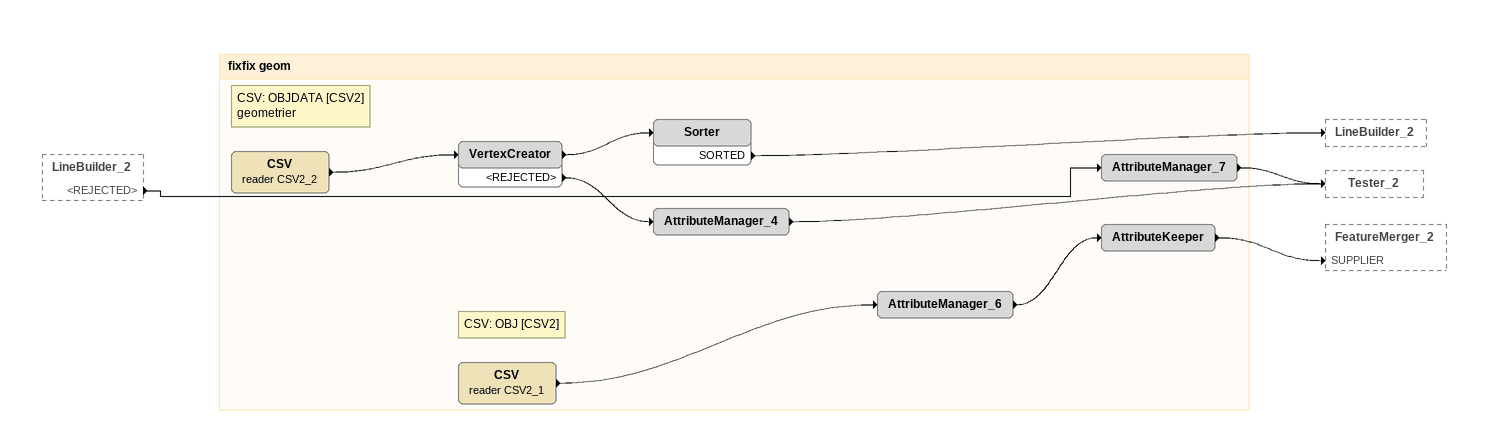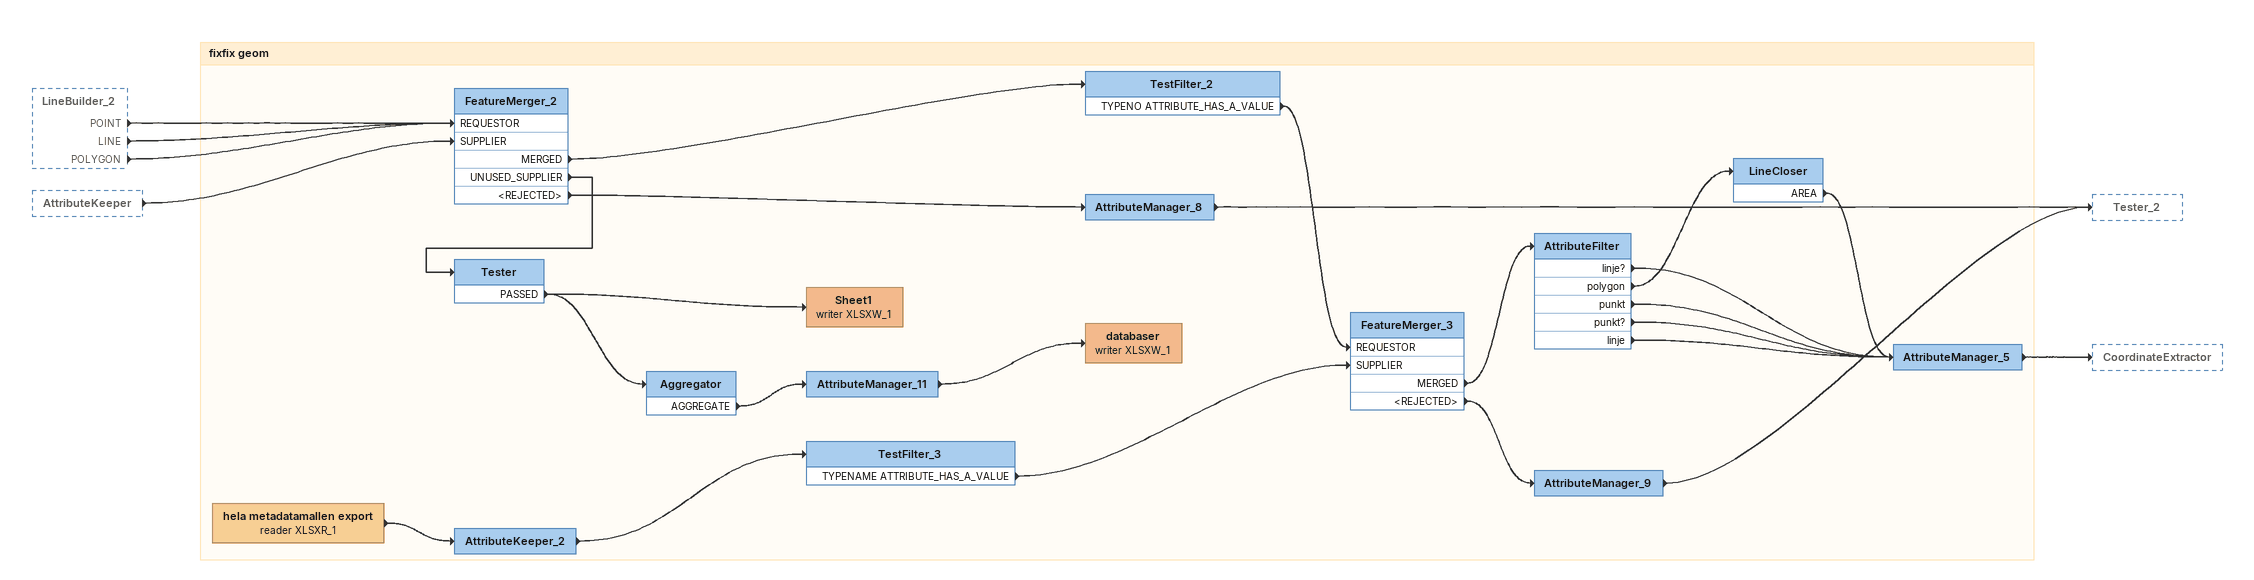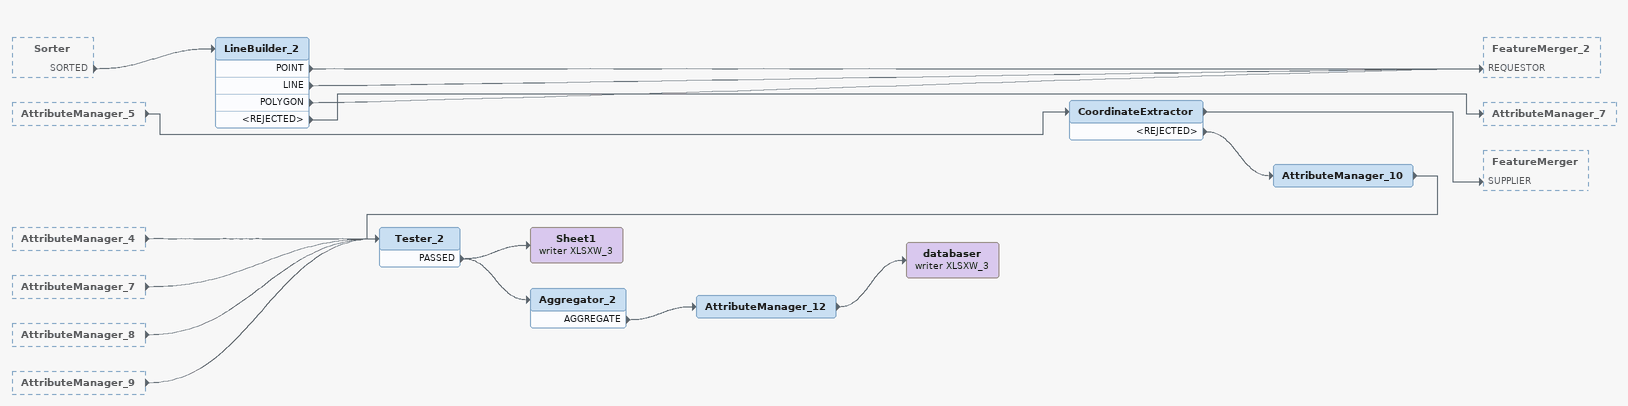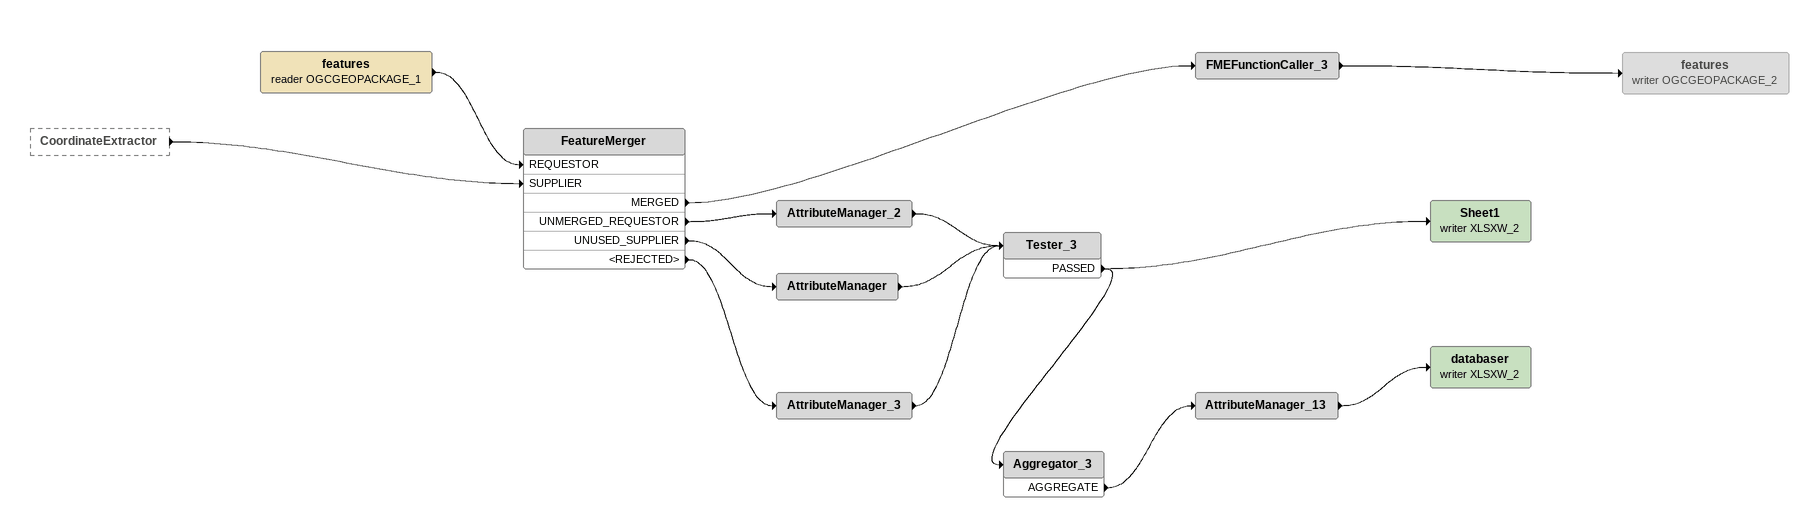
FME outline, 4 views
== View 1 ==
LineBuilder_2 [outside]
    <REJECTED> -> AttributeManager_7

Bookmark: fixfix geom
Note: CSV: OBJDATA [CSV2] / geometrier
CSV (reader CSV2_2)
    -> VertexCreator
VertexCreator
    -> Sorter
    <REJECTED> -> AttributeManager_4
Sorter
    SORTED -> LineBuilder_2
AttributeManager_7
    -> Tester_2
AttributeManager_4
    -> Tester_2
Note: CSV: OBJ [CSV2]
CSV (reader CSV2_1)
    -> AttributeManager_6
AttributeManager_6
    -> AttributeKeeper
AttributeKeeper
    -> FeatureMerger_2 [SUPPLIER]

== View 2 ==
LineBuilder_2 [outside]
    POINT -> FeatureMerger_2 [REQUESTOR]
    LINE -> FeatureMerger_2 [REQUESTOR]
    POLYGON -> FeatureMerger_2 [REQUESTOR]
AttributeKeeper [outside]
    -> FeatureMerger_2 [SUPPLIER]

Bookmark: fixfix geom
FeatureMerger_2
    MERGED -> TestFilter_2
    UNUSED_SUPPLIER -> Tester
    <REJECTED> -> AttributeManager_8
TestFilter_2
    TYPENO ATTRIBUTE_HAS_A_VALUE -> FeatureMerger_3 [REQUESTOR]
AttributeManager_8
    -> Tester_2
Tester
    PASSED -> Sheet1 (writer XLSXW_1)
    PASSED -> Aggregator
Sheet1 (writer XLSXW_1)
Aggregator
    AGGREGATE -> AttributeManager_11
AttributeManager_11
    -> databaser (writer XLSXW_1)
databaser (writer XLSXW_1)
hela metadatamallen export (reader XLSXR_1)
    -> AttributeKeeper_2
AttributeKeeper_2
    -> TestFilter_3
TestFilter_3
    TYPENAME ATTRIBUTE_HAS_A_VALUE -> FeatureMerger_3 [SUPPLIER]
FeatureMerger_3
    MERGED -> AttributeFilter
    <REJECTED> -> AttributeManager_9
AttributeFilter
    linje? -> AttributeManager_5
    polygon -> LineCloser
    punkt -> AttributeManager_5
    punkt? -> AttributeManager_5
    linje -> AttributeManager_5
LineCloser
    AREA -> AttributeManager_5
AttributeManager_5
    -> CoordinateExtractor
AttributeManager_9
    -> Tester_2

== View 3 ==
Sorter [outside]
    SORTED -> LineBuilder_2
AttributeManager_5 [outside]
    -> CoordinateExtractor
AttributeManager_4 [outside]
    -> Tester_2
AttributeManager_7 [outside]
    -> Tester_2
AttributeManager_8 [outside]
    -> Tester_2
AttributeManager_9 [outside]
    -> Tester_2
LineBuilder_2
    POINT -> FeatureMerger_2 [REQUESTOR]
    LINE -> FeatureMerger_2 [REQUESTOR]
    POLYGON -> FeatureMerger_2 [REQUESTOR]
    <REJECTED> -> AttributeManager_7
CoordinateExtractor
    -> FeatureMerger [SUPPLIER]
    <REJECTED> -> AttributeManager_10
AttributeManager_10
    -> Tester_2
Tester_2
    PASSED -> Sheet1 (writer XLSXW_3)
    PASSED -> Aggregator_2
Sheet1 (writer XLSXW_3)
Aggregator_2
    AGGREGATE -> AttributeManager_12
AttributeManager_12
    -> databaser (writer XLSXW_3)
databaser (writer XLSXW_3)

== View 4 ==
CoordinateExtractor [outside]
    -> FeatureMerger [SUPPLIER]
features (reader OGCGEOPACKAGE_1)
    -> FeatureMerger [REQUESTOR]
FeatureMerger
    MERGED -> FMEFunctionCaller_3
    UNMERGED_REQUESTOR -> AttributeManager_2
    UNUSED_SUPPLIER -> AttributeManager
    <REJECTED> -> AttributeManager_3
FMEFunctionCaller_3
    -> features (writer OGCGEOPACKAGE_2)
features (writer OGCGEOPACKAGE_2) [off]
AttributeManager_2
    -> Tester_3
AttributeManager
    -> Tester_3
AttributeManager_3
    -> Tester_3
Tester_3
    PASSED -> Sheet1 (writer XLSXW_2)
    PASSED -> Aggregator_3
Sheet1 (writer XLSXW_2)
Aggregator_3
    AGGREGATE -> AttributeManager_13
AttributeManager_13
    -> databaser (writer XLSXW_2)
databaser (writer XLSXW_2)
